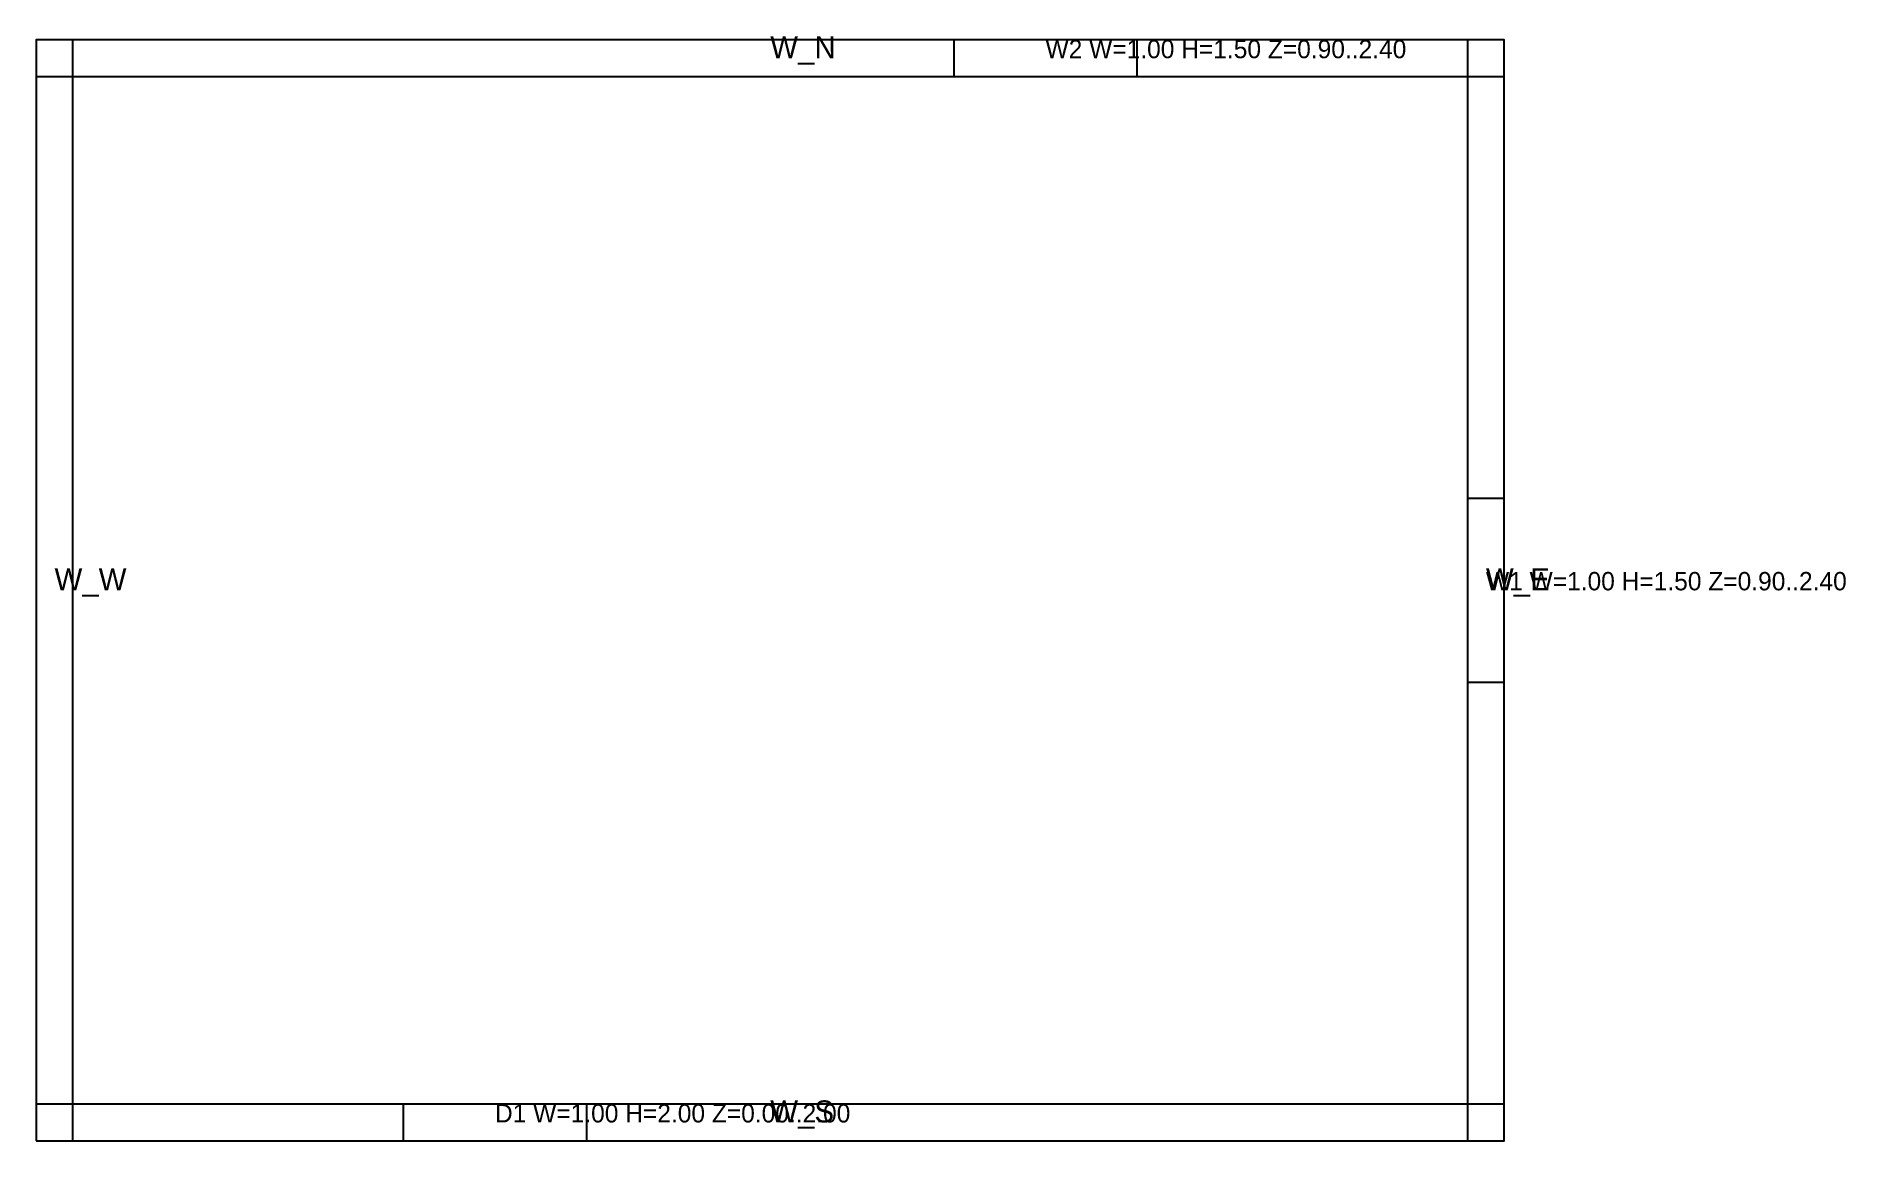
# Model space of a CAD drawing. Header units: metres. Extents: x 0 to 9.86, y 0 to 6.02.
import ezdxf

# ---------------------------------------------------------------- set-up
doc = ezdxf.new("R2010")
doc.units = ezdxf.units.M
for name, color, linetype in [('DOOR', 2, 'Continuous'), ('WALL', 1, 'Continuous'), ('WINDOW', 3, 'Continuous')]:
    doc.layers.add(name, color=color, linetype=linetype)

msp = doc.modelspace()

# ---------------------------------------------------------------- linework, layer by layer
at = {"layer": 'DOOR'}
msp.add_lwpolyline([(2, 0), (3, 0), (3, 0.2), (2, 0.2)], close=True, dxfattribs=at)
at = {"layer": 'WALL'}
for points in [[(0, 5.8), (8, 5.8), (8, 6), (0, 6)], [(0, 0), (0.2, 0), (0.2, 6), (0, 6)], [(7.8, 0), (8, 0), (8, 6), (7.8, 6)], [(0, 0), (8, 0), (8, 0.2), (0, 0.2)]]:
    msp.add_lwpolyline(points, close=True, dxfattribs=at)
at = {"layer": 'WINDOW'}
for points in [[(5, 5.8), (6, 5.8), (6, 6), (5, 6)], [(7.8, 2.5), (8, 2.5), (8, 3.5), (7.8, 3.5)]]:
    msp.add_lwpolyline(points, close=True, dxfattribs=at)

# ---------------------------------------------------------------- texts
at = {"layer": 'DOOR'}
msp.add_text('D1 W=1.00 H=2.00 Z=0.00..2.00', height=0.1, dxfattribs=at).set_placement((2.5, 0.1))
at = {"layer": 'WALL'}
for s, p in [('W_N', (4, 5.9)), ('W_W', (0.1, 3)), ('W_E', (7.9, 3)), ('W_S', (4, 0.1))]:
    msp.add_text(s, height=0.12, dxfattribs=at).set_placement(p)
at = {"layer": 'WINDOW'}
for s, p in [('W2 W=1.00 H=1.50 Z=0.90..2.40', (5.5, 5.9)), ('W1 W=1.00 H=1.50 Z=0.90..2.40', (7.9, 3))]:
    msp.add_text(s, height=0.1, dxfattribs=at).set_placement(p)

doc.saveas('drawing.dxf')
